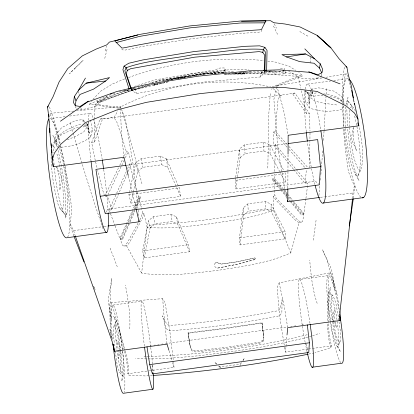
<?xml version="1.0" encoding="UTF-8"?>
<svg xmlns="http://www.w3.org/2000/svg" width="414" height="414" viewBox="0 0 414 414"><rect width="100%" height="100%" fill="white"/><g stroke="black" fill="none" stroke-linecap="round" stroke-linejoin="round"><path stroke-width="0.31" stroke-dasharray="2.07 1.55" d="M129.732 328.876C130.695 314.112 127.895 299.57 125.447 285.091M139.839 219.865C141.852 216.486 143.166 212.335 141.609 208.511M327.738 300.466L327.743 322.356M152.43 370.732L152.456 365.034M287.854 188.189L287.942 172.053M287.947 171.412L288.046 153.987M224.331 74.313C244.141 72.052 264.039 74.924 283.823 73.889L283.838 71.425L280.014 71.824L249.233 71.638M283.823 73.889L285.624 72.983L285.639 70.509M235.633 177.885L235.292 180.406L235.908 188.95L285.432 182.279L285.494 173.647L284.273 171.391M285.174 238.816L285.225 231.654L271.035 204.066L265.333 201.551L247.841 203.911L243.292 207.807L239.489 237.843L240.001 244.933L285.174 238.816L271.16 211.404L271.035 204.066M95.282 160.58L91.649 142.556L94.506 142.173L94.759 119.687M94.765 119.046L94.93 104.276L125.132 92.632L154.795 83.778M310.003 133.049L309.662 160.979L309.072 168.265M267.827 168.043L268.846 113.545L270.373 92.151M283.254 188.96L274.554 178.589L272.774 178.832L272.691 180.131L274.461 179.893C274.824 186.657 272.101 195.061 278.037 200.195L296.874 219.208L299.369 221.314L301.408 222.194L302.665 221.33L303.798 214.649L293.055 201.923M293.422 169.217L273.437 144.719L273.716 131.947L275.672 131.683L287.212 144.558M341.985 101.658L342.43 81.185L343.863 69.459L345.126 66.877M274.554 178.589L274.658 174.082M274.72 171.51L275.341 144.46L273.437 144.719M111.868 338.207L110.238 325.125L109.731 308.72L109.907 303.001L110.978 302.608L162.676 298.66L165.114 302.986L169.776 330.926L173.466 361.717M343.113 103.8L343.636 87.287L344.867 76.823L346.12 73.816L347.579 74.442M328.851 292.6L330.367 287.269C328.499 300.849 331.552 314.552 333.446 327.976C335.495 335.977 336.023 344.784 340.618 351.864L337.462 346.984L338.564 345.24C338.787 327.51 336.447 309.294 330.222 292.646L328.851 292.6C327.464 302.38 329.342 312.291 330.703 321.983M116.505 321.093L115.578 322.697C115.278 340.489 117.167 358.617 122.244 375.695L123.398 375.876C124.749 364.377 122.627 352.79 121.359 341.369C119.806 332.747 119.206 323.406 113.519 316.27C118.725 327.924 119.046 341.126 121.002 353.592C121.633 362.809 123.093 372.134 121.695 381.346L123.398 375.876M131.248 89.201L131.983 90.697L136.636 93.471L198.28 82.562L260.406 76.963L264.101 73.081L264.173 71.177M323.039 95.51L320.555 95.08L313.993 96.188L309.201 94.702L306.639 91.727L304.989 90.775L305.491 101.797L309.387 103.407L308.627 99.024L308.787 94.728L310.935 90.738M343.889 105.027L344.003 102.025L342.093 96.866L334.284 91.199L318.837 87.846L312.042 89.088L311.24 90.169M338.564 345.24C342.932 336.629 339.004 326.423 338.543 317.305C336.422 309.041 336.732 298.991 330.222 292.646M115.578 322.697C110.983 331.122 114.921 341.39 114.988 350.467C116.986 358.819 115.858 369.122 122.244 375.695M309.387 103.407L309.548 99.122L312.839 92.995L312.042 89.088M58.032 150.386C63.301 172.534 66.757 195.465 65.428 218.276L67.42 211.616L67.808 202.399L67.011 189.286L65.184 174.397L63.73 166.288M275.672 131.683L276.329 118.181L277.944 100.866L279.372 96.586L282.032 95.049M324.027 131.15L323.448 140.724M324.064 130.513L326.475 88.353M322.708 150.893L320.84 175.07M90.547 120.039L92.467 130.291L90.562 137.101C81.449 143.875 70.137 146.975 58.897 147.306L56.118 144.745L54.99 140.698L55.393 135.212L61.66 127.641L75.938 120.298L82.883 119.703L85.574 122.477M352.521 198.492L352.925 192.95L354.296 186.01L348.371 171.494L345.431 150.448L343.387 128.785M305.91 198.508L307.845 183.366L305.247 183.718L306.35 169.233M261.979 322.744L263.765 337.426L262.895 340.148L263.061 341.239L259.811 343.232L227.886 348.293L195.77 351.978L192.091 350.932L190.497 348.635L188.049 332.825L225.061 328.136L261.979 322.744L263.765 337.426M307.897 349.09L285.474 352.154L285.939 346.999M285.996 346.358L286.985 335.402M318.909 195.553L319.877 185.312M320.358 180.193L320.539 178.274M73.842 235.897L70.949 227.628L70.24 224.31L71.788 208.739L68.802 187.63L65.034 166.117M56.118 144.745L56.723 139.249L58.902 135.466L64.682 130.896L78.696 124.604L82.489 124.376M345.7 106.786C343.724 122.875 346.482 139.13 349.152 154.986C351.041 163.954 353.608 172.933 359.01 180.478C351.507 164.254 349.452 146.152 347.656 128.537M347.082 105.373L348.008 97.476L345.985 104.318L348.127 101.414L354.596 109.099L355.419 111.511M301.408 222.194L299.089 222.504L290.788 252.866C267.568 263.433 242.092 266.45 217.159 270.482C192.101 273.219 166.78 277.132 141.635 273.085L147.11 227.291L143.994 213.495L142.256 213.733M349.835 110.259L349.152 115.863L349.344 126.348M308.627 99.024L310.759 94.05L311.173 90.723M240.001 244.933L243.748 215.104L243.292 207.807M290.612 200.609L301.563 213.971L303.969 213.645L305.827 199.139M353.277 127.471C352.733 135.295 353.618 143.523 356.682 150.794L351.351 138.938L353.225 127.559M235.908 188.95L237.45 177.456M237.532 176.814L240.104 157.656L239.561 148.905L244.555 144.802L263.702 142.23L269.949 144.828L283.968 170.822M235.716 177.254L239.561 148.905M313.362 240.203L316.073 220.284M339.485 313.579C338.766 299.71 335.521 286.022 330.802 272.992L329.311 272.95C326.812 287.321 329.135 301.946 328.281 316.425C328.468 326.315 328.711 336.303 331.604 345.845L330.734 347.703L315.007 352.744M353.39 198.161L354.368 189.395L354.296 186.01M110.238 325.125L111.133 319.054L110.647 288.894L111.827 278.244L108.67 297.009L108.732 303.628L111.133 319.054L109.731 308.72M303.798 214.649L301.397 214.975L301.563 213.971M260.406 76.963L261.218 72.46L263.821 70.556M120.127 350.347L118.564 358.405L118.388 350.322L116.681 340.36L120.484 348.49L120.246 349.726M144.305 257.886L150.153 227.741L148.564 220.59L153.361 216.651L170.889 214.286L176.369 216.838L188.448 244.746L189.581 251.753L144.305 257.886L142.602 250.946L148.564 220.59M58.514 145.692L56.873 141.738L54.658 141.071L53.453 146.913L53.489 152.683M321.937 77.972L276.749 85.734L273.871 99.474L277.861 147.907L281.903 171.908M130.974 203.083L128.925 194.72L135.787 162.831L141.081 158.681L160.275 156.109L166.247 158.743L179.257 187.946L180.628 196.396L130.974 203.083L133.215 192.526M133.344 191.905L137.696 171.412L135.787 162.831M321.373 76.119L321.952 73.459M264.101 73.081L264.608 70.887M143.994 213.495L142.256 218.509L129.898 241.771L128.164 244.457L126.549 245.833L124.221 246.149L122.865 245.637L120.241 239.452L127.59 223.162M104.747 58.415L107.407 48.071M288.646 71.275L302.36 78.624L316.798 78.448L317.46 75.985M105.089 50.938L106.45 46.083M149.438 84.906L140.103 87.478L97.626 102.491L97.306 102.279L97.575 101.352L118.73 92.886L128.899 89.564M97.626 102.491L97.895 101.57L119.015 93.119L134.995 87.903M263.061 341.239L263.946 338.605L261.943 323.127L225.102 328.633L188.122 333.187L190.383 347.444L191.982 349.83L192.091 350.932M94.506 142.173L102.589 118.735L114.124 117.488L279.807 95.349L294.84 93.046L309.424 113.395L309.998 131.145M91.649 142.556L100.033 119.077L102.589 118.735M67.244 139.854L75.012 136.646L83.638 132.066L86.464 127.983L88.813 121.892M355.269 174.315L357.986 175.764L359.813 170.744L360.371 159.887L359.518 145.035L357.391 128.956L354.389 114.735M357.986 175.764C366.773 160.601 361.262 141.795 359.176 125.54M168.307 81.744L154.044 85.346L154.199 84.182L155.447 83.825M154.044 85.346L154.381 84.44L158.101 83.374M329.311 272.95L279.145 282.829L277.147 287.756L279.662 315.949L284.444 346.549M51.093 153.418C50.896 169.285 53.416 185.084 57.044 200.495C58.038 206.555 61.645 211.109 65.878 215.275L67.42 211.616M110.295 213.158L109.156 210.136L111.77 209.784L127.238 173.792M128.252 171.432L131.543 163.763L128.278 151.441L126.317 151.705L119.02 166.785M120.241 239.452L122.653 239.126L122.265 238.195L134.607 209.722M134.866 209.127L140.263 196.671L138.478 196.909L132.444 210.39M122.653 239.126L129.851 222.639M130.11 222.049L134.995 210.861M136.025 208.506L140.656 197.908L140.263 196.671M109.156 210.136L116.417 193.793M116.676 193.209L126.265 171.608M127.559 168.689L129.634 164.016L131.543 163.763M65.878 215.275L61.919 210.798C65.345 203.874 62.902 195.662 63.026 188.266C61.748 176.292 59.947 164.342 56.599 152.756M122.265 238.195L119.848 238.521L132.18 210.974M127.854 222.582L138.876 198.151L140.656 197.908M105.808 212.594L107.335 209.251L315.447 181.213L318.49 184.049M54.658 141.071L52.159 146.416L54.115 146.923L55.357 149.842M107.93 194.849L123.936 160.704M125.292 157.812L128.278 151.441M104.985 195.786L118.74 167.365M262.046 29.751L261.177 31.48L258.522 32.349L240.503 33.343L191.796 38.74L143.275 46.254L125.489 50.022L122.627 49.887L120.841 48.102M83.064 127.062L87.411 124.35L88.182 122.823M138.017 223.193L127.678 242.071L125.887 244.767L124.221 246.149M114.124 117.488L117.855 110.74M119.103 108.489L119.724 107.366C165.564 83.53 220.062 75.995 270.596 86.888M113.705 326.46L114.528 325.031C119.718 340.08 121.297 356.728 120.505 372.61L119.47 372.419M239.825 366.069L241.672 362.876M242.904 360.744L244.446 358.084L242.92 360.697M343.848 106.227L341.928 109.405C331.164 112.008 319.587 112.008 309.206 107.842L305.491 101.797M92.467 130.291L89.026 132.884L88.518 128.459L87.364 124.324L88.756 122.166M340.303 341.462L339.33 343.015C335.609 336.929 335.009 329.487 333.601 322.615M118.802 108.183L89.486 104.323L91.551 101.363M215.342 262.952C213.179 264.784 215.001 268.277 217.811 268.081L239.276 263.899L256.069 259.154L254.926 257.901L236.958 261.783L221.35 264.039L217.272 262.642L215.342 262.952L217.288 262.699L221.371 264.096L236.994 261.839L254.926 257.901M271.496 89.419L272.195 88.513M350.446 107.894L351.978 105.927M92.933 99.391L100.85 91.07L112.572 83.913L124.935 78.789M54.99 140.698L61.789 134.457L76.326 127.729L78.779 127.486M106.807 96.26L96.012 106.165L81.817 109.819L77.434 109.348M243.748 215.104L248.245 211.228L265.519 208.899L271.16 211.404M240.104 157.656L245.031 153.584L263.93 151.043L270.094 153.63L279.419 171.044M150.153 227.741L154.893 223.829L172.208 221.495L177.627 224.031L189.581 251.753M137.696 171.412L142.913 167.292L161.858 164.751L167.758 167.375L180.628 196.396M163.38 80.947L190.766 74.753L215.197 71.524L220.16 71.234L223.958 70.546L225.511 69.521L224.181 67.943L219.798 68.036L214.436 70.059L190.15 73.982L155.198 82.35M241.698 362.788L239.416 364.284L230.319 365.546L221.216 366.773L218.602 365.95L220.646 367.829M262.895 340.148L259.588 342.207L227.731 347.082L195.734 350.927L191.982 349.83M89.486 104.323L102.574 98.046L110.755 94.739M271.858 87.131L298.111 76.404L300.792 88.239M113.094 93.792L116.013 92.612M316.798 78.448L321.259 76.652M273.488 87.375L302.8 75.86L298.784 72.383M97.306 102.279L139.854 87.23L148.569 84.803M128.495 77.553C171.256 62.064 217.412 56.263 262.688 60.444L263.941 60.604M312.466 335.764L319.727 333.249M166.594 80.471L190.481 75.679L214.54 72.548L217.278 71.653L217.174 69.164M134.203 86.485L155.705 79.747L194.564 73.195L233.62 69.361L248.928 69.976M131.461 88.632L131.921 90.257L145.029 86.36L155.617 83.871M151.638 82.872L161.512 79.99L184.83 77.107L184.665 76.844L161.346 79.778L148.957 83.359M167.877 80.264L176.576 77.77L198.363 74.753L220.481 72.202L228.124 72.46M171.132 79.643C188.479 75.545 206.586 73.671 224.341 72.569M134.886 87.913L131.812 88.767L132.278 90.387L168.467 81.749M153.863 85.087L165.046 82.262M311.261 336.184C273.675 346.394 234.955 351.491 196.339 355.968C176.126 357.763 155.762 359.885 135.466 358.41M239.458 72.662L274.746 72.714L280.397 71.094L282.25 71.192M307.24 334.735C255.526 347.465 202.353 354.782 149.123 356.459M156.238 83.726L158.107 83.286M176.783 78.898L190.481 75.679M233.501 71.669L203.419 73.309L189.964 76.202L203.388 73.614L224.052 72.724M308.699 354.074L313.745 353.013M310.759 94.05L316.86 92.772M118.797 91.872L129.365 89.828L124.945 90.418M217.795 268.018L239.24 263.842L256.069 259.154M179.976 78.37L194.559 75.69L199.051 75.312M325.756 77.314L346.12 73.816M161.641 81.16L167.385 80.269M168.022 80.171L170.573 79.778M171.21 79.679L180.778 78.194M181.415 78.096L183.966 77.703M261.218 72.46L271.812 70.929M142.602 250.946L188.448 244.746M239.489 237.843L285.225 231.654M302.199 324.881A44.412 3.969 81.6 0 1 299.524 279.517L328.592 275.569M113.12 305.066L142.173 301.123M150.091 345.721L151.369 345.545M153.925 345.198L155.203 345.022M157.76 344.676L159.038 344.5M161.595 344.153L162.873 343.977M165.429 343.625L287.471 326.977M290.669 326.542L291.948 326.367M294.504 326.015L295.782 325.844M302.168 324.969L303.446 324.799M110.978 302.608C116.52 316.068 118.218 330.682 122.854 344.438C125.313 354.042 127.802 363.735 127.735 373.723L148.667 370.861M149.299 370.773L174.04 367.389L173.528 362.348M308.539 349.002L311.742 348.562M312.384 348.474L331.604 345.845M307.571 84.078L330.46 81.02M333.643 80.595L347.631 78.727M65.158 116.655L50.534 118.611A60.258 8.233 82 0 1 60.118 143.26M69.609 116.065L90.588 113.26M294.84 93.046L292.294 93.383L306.577 113.778L309.424 113.395M126.679 165.233L286.928 143.72M105.239 196.293L107.386 196.003L111.77 209.784M128.925 194.72L179.257 187.946M235.292 180.406L285.494 173.647M290.788 252.866L273.426 210.24L273.204 196.076L274.943 195.838M70.24 224.31L73.651 230.629L103.531 226.598M104.168 226.515L107.345 226.085M320.353 197.343L324.183 196.826M324.824 196.738L352.925 192.95M271.046 70.939L266.611 71.529L275.367 70.882M123.605 90.682L134.84 89.31L136.636 93.471M100.033 119.077L111.894 117.788L114.657 118.601L116.96 122.389L122.523 138.778L126.317 151.705M73.79 111.081L49.52 113.405L51.082 116.049L54.498 125.928L59.487 143.663M76.347 110.833L120.417 106.61L125.416 119.32L133.634 167.272L136.341 191.496M202.26 75.043L203.543 74.934M244.752 72.015L246.035 71.922M249.244 71.679L250.527 71.581M152.512 375.488L145.433 375.943L128.997 375.291L127.735 373.723M234.412 73.273L250.403 72.471M144.025 356.63L145.935 356.568M146.572 356.547L148.486 356.48M244.57 73.697L224.667 74.101L244.586 73.977L244.043 72.999L239.587 72.848M203.419 73.309L218.866 73.035M222.727 72.962L224.015 72.942M229.154 73.956L244.586 73.977L244.043 72.999M234.314 73.055L265.628 73.915L298.111 76.404M235.152 72.957L244.058 73.278M280.418 68.615L284.749 68.843L284.728 71.322L285.624 72.983M333.053 295.865L331.831 295.793C330.543 304.513 332.282 313.362 333.503 322.009M312.839 92.995L307.55 92.41L304.989 90.775L309.201 94.702M270.606 70.897L289.065 73.169L302.8 75.86M94.93 104.276L119.724 107.366M267.692 61.096L275.822 62.162L288.775 66.017L295.679 70.339M336.691 104.965L324.141 103.314L314.775 101.151L311.085 97.947L306.639 91.727M323.748 93.869C330.388 94.853 339.439 95.815 342.44 102.817M329.865 96.695L336.07 97.771L344.003 102.025M131.921 90.257L132.278 90.387M132.677 88.508L134.84 89.31M299.089 222.504L297.102 221.619L294.659 219.503L276.236 200.438L273.204 196.076M360.527 170.428L358.131 169.243C351.978 156.068 350.793 141.252 349.354 126.963M299.798 31.526L308.906 36.753M97.575 101.352L97.895 101.57M216.92 364.299L214.649 362.157L216.843 364.263M218.737 366.012L221.464 368.584M273.183 88.498L279.807 95.349M86.024 122.937L87.364 124.324M84.508 125.069L87.871 128.764L89.026 132.884M288.925 146.463L307.737 167.442M59.704 208.33L61.919 210.798M273.716 131.947L287.28 147.441M288.972 149.376L305.925 168.746M184.665 76.844L185.405 77.77M274.461 179.893L281.898 188.706M283.554 190.663L287.269 195.066M288.925 197.028L292.641 201.432M283.668 189.452L287.399 193.897M287.813 194.389L292.781 200.314M293.195 200.811L303.969 213.645M275.341 144.46L295.917 169.083M296.326 169.58L307.845 183.366M348.127 101.414L351.098 105.011L352.951 110.481M85.403 124.697L88.518 128.459M272.691 180.131L280.48 189.591M280.894 190.088L287.042 197.556M288.682 199.543L289.914 201.038M290.323 201.535L301.397 214.975M272.774 178.832L280.883 188.732M281.287 189.224L287.373 196.65M287.777 197.142L290.209 200.112M293.831 169.719L305.247 183.718M154.199 84.182L154.381 84.44M49.028 107.055L50.084 108.654L53.96 119.713L59.305 139.482M56.873 141.738L52.889 135.409L56.283 143.534L57.235 147.27M337.462 346.984C333.146 339.661 332.426 330.817 330.802 322.599M75.157 106.393L76.533 108.799M126.549 245.833L141.635 273.085M279.719 171.608L285.432 182.279M80.642 107.588L81.817 109.819M214.54 72.548L215.301 74.002M274.291 23.805L276.449 28.178M273.468 26.02L278.048 35.381M333.213 320.705L332.644 319.546L334.227 309.739L334.108 314.128L335.035 321.197M333.498 321.29L336.618 327.681L335.123 321.756M56.677 166.904L61.867 177.808L59.839 190.212C60.201 182.367 59.166 174.315 56.63 166.889M336.98 294.256L334.584 288.651L326.858 259.557L322.439 249.689L330.419 266.895L332.458 273.235L334.584 288.651L332.784 278.405M93.662 286.1L95.085 289.603L93.657 286.069M110.093 248.131L117.271 266.761M110.522 213.759L114.844 225.237M115.071 225.837L119.848 238.521M84.44 122.663L83.669 120.577L82.883 119.703L83.245 123.682M131.367 88.881L131.983 90.697M102.946 228.492L93.745 201.22L84.28 170.941L73.2 133.142M63.389 212.501C58.022 197.82 55.781 182.191 54.275 166.697M122.12 111.956L128.449 132.335L142.266 184.929M306.024 344.05L307.985 350.094M104.514 195.791L102.279 188.867L97.714 170.418M73.651 230.629L75.094 235.333M350.937 87.996L348.397 78.846M169.078 350.865L172.384 361.883M172.571 362.493L174.04 367.389M70.111 122.611L73.019 132.521M276.749 85.734L283.543 109.855L288.149 135.274M317.176 303.348C312.316 289.412 310.997 274.689 309.708 260.09M119.051 328.887L124.971 350.363M125.137 350.958L126.777 356.904L128.376 365.464L128.997 375.291M129.634 164.016L138.478 196.909M138.876 198.151L141.448 207.9M59.683 148.517L62.607 160.052L63.616 165.667M60.113 146.158L64.817 164.855M95.587 161.812L97.104 167.96M274.746 72.714L275.108 74.215M128.387 176.079L136.04 208.646M287.218 199.3L284.563 187.702L282.012 172.54M301.356 90.728L306.577 113.778M330.734 347.703L328.587 338.109L327.769 329.466L327.743 323.003M87.825 124.666L90.562 137.101M279.145 282.829L284.434 307.39L287.58 327.039M141.081 158.681L142.913 167.292M153.361 216.651L154.893 223.829M111.159 336.391L109.933 329.021L111.464 337.7M347.693 75.074L348.277 78.22M284.558 347.175L285.474 352.154M160.275 156.109L161.858 164.751M170.889 214.286L172.208 221.495M166.247 158.743L167.758 167.375M176.369 216.838L177.627 224.031M188.049 332.825L190.383 347.444M78.712 91.256L79.172 95.029M166.982 343.496L164.663 323.701L162.676 298.66M136.408 192.132L138.778 216.801M123.972 157.294L121.323 131.559L120.49 108.53M347.413 126.042L346.803 107.8M310.345 57.204L311.012 64.123M53.582 159.085L54.218 166.066M247.841 203.911L248.245 211.228M244.555 144.802L245.031 153.584M225.511 69.521L225.625 72.005L224.29 70.437L224.181 67.943M223.958 70.546L224.067 73.024M120.417 106.61L120.464 107.888M265.333 201.551L265.519 208.899M263.702 142.23L263.93 151.043M309.01 95.096L309.206 107.842M269.949 144.828L270.094 153.63M49.732 120.676L49.768 124.459M343.051 105.705L343.258 126.865M360.91 197.183A60.04 9.895 82.7 0 1 343.93 127.538M343.874 126.896A60.04 9.895 82.7 0 1 342.657 104.085M342.652 103.438A60.04 9.895 82.7 0 1 348.495 78.924M314.914 184.541A60.071 7.468 82.6 0 1 311.576 168.917M311.245 167.132A60.071 7.468 82.6 0 1 307.416 141.893M306.288 131.937A60.071 7.468 82.6 0 1 304.952 90.676M305.17 89.103A60.071 7.468 82.6 0 1 311.965 91.013M312.166 91.572A60.071 7.468 82.6 0 1 320.736 129.944M60.692 145.723A60.258 8.233 82 0 1 67.601 237.093M91.033 161.181A60.227 5.775 82.1 0 1 88.301 122.466M88.363 120.288A60.227 5.775 82.1 0 1 102.227 159.649M103.702 169.455A60.227 5.775 82.1 0 1 108.085 211.435M112.556 339.521A44.515 4.373 83.1 0 1 113.069 305.03A44.515 4.373 83.1 0 1 122.037 346.094A44.515 4.373 83.1 0 1 124.086 392.317M144.408 346.213A44.495 3.069 82.9 0 1 141.893 300.942A44.495 3.069 82.9 0 1 150.66 346.772M150.737 347.403A44.495 3.069 82.9 0 1 153.247 373.324M340.743 362.659A44.396 5.263 81.4 0 1 330.341 322.32M330.149 321.067A44.396 5.263 81.4 0 1 328.178 275.765A44.396 5.263 81.4 0 1 339.475 312.684M307.095 351.843A44.412 3.969 81.6 0 1 305.284 343.087M305.165 342.476A44.412 3.969 81.6 0 1 302.386 326.134M299.524 279.517A44.412 3.969 81.6 0 1 310.076 323.857M282.125 299.55L281.862 312.798L279.569 315.789C243.147 323.122 206.203 328.157 169.145 330.838L166.138 328.566L162.345 315.851L166.568 323.712L169.559 325.518C205.877 322.573 242.055 317.641 277.846 310.764L280.221 308.233L282.125 299.55M75.462 67.792L69.547 73.645L83.116 60.325L75.462 67.792M150.779 225.097L147.11 227.291C168.426 229.34 189.705 226.034 210.85 223.715C231.912 220.341 253.352 217.847 273.426 210.24L269.235 209.111C230.2 217.314 190.59 222.685 150.779 225.097"/><path stroke-width="0.62" d="M307.354 324.912L309.351 342.797L308.772 352.516L152.414 373.899L152.419 372.631M319.711 197.431L287.777 201.737L287.849 188.831M288.046 153.987L288.149 135.274L358.441 125.846L357.975 119.051L354.415 103.127M287.042 334.76L287.683 327.676L339.997 320.534L340.148 310.334L352.474 199.108M266.626 70.887L267.046 50.482L264.913 47.377L259.635 45.835L245.259 46.306L193.923 51.59L142.871 59.921L128.785 63.238L124.06 66.111L122.917 69.661L128.971 88.601M265.736 70.659L264.856 69.795L265.441 52.029L263.361 49.452C240.255 47.682 217.303 53.168 194.295 54.405C171.696 59.238 148.031 59.947 126.12 67.715L124.852 70.737L130.508 87.701L129.934 88.762M264.199 70.54L264.769 55.305L262.786 52.376L259.138 51.61L194.611 57.179L130.669 68.708L127.336 70.401L126.244 73.744L131.166 88.275M288.211 143.549L317.693 139.59L320.462 166.619L319.36 184.856L105.301 213.707L100.209 196.257L95.913 169.362L126.037 165.315M85.434 78.08L78.593 90.174L74.349 96.56L73.521 102.615L75.281 105.694L80.052 106.476L88.327 101.125M75.239 105.813L75.995 100.581L80.042 94.444L93.574 89.119L105.684 80.994L109.544 77.584L86.2 83.162L78.593 90.174M349.323 226.028L353.297 198.792M321.709 72.926L319.53 68.103L320.203 63.787L314.495 58.741L304.823 48.878M265.69 21.859L265.85 20.876L240.803 21.011L189.798 25.937L139.156 34.497L114.761 40.929L121.902 48.05L123.791 47.869C168.555 38.631 214.085 32.566 259.707 29.818L261.488 29.508L265.85 20.876M262.786 52.376L263.361 49.452L264.913 47.377M128.242 175.453L123.972 157.294L53.277 166.775L52.226 160.037L54.317 153.268L60.905 144.119L86.06 122.311L116.707 110.02L146.297 102.361L200.241 93.605L254.46 87.923L284.77 87.577L317.072 91.437L346.145 105.937L354.477 113.058L357.975 119.051M51.481 147.87C49.416 134.364 49.649 120.629 47.491 107.174L53.039 96.752L59.083 81.956L67.792 68.553L82.329 55.88L96.214 49.064L106.791 44.872L109.374 42.093L137.702 35.014M47.491 107.174L48.319 105.989M263.821 70.556L264.856 69.795M60.454 121.219L87.442 102.02L116.738 91.52L145.609 84.704L197.597 76.243L249.854 70.81L279.29 69.847L309.869 72.347L340.049 83.866M110.46 94.118L112.147 93.476M116.111 42.585L139.808 36.344L190.005 27.857L240.565 22.977L264.888 22.837M308.068 354.208C257.006 364.724 205.163 371.824 153.159 375.446M305.548 53.955L281.939 54.627L286.472 56.92L305.548 53.955L314.495 58.741M312.094 367.254L341.384 363.244A44.396 5.263 81.4 0 0 339.687 313.957M152.844 389.253L123.284 393.3A44.515 4.373 83.1 0 1 113.012 343.946M75.276 235.923L112.116 341.415L114.528 351.3L167.054 344.132L168.896 350.254M146.996 346.792L149.713 364.615L309.351 342.797M100.209 196.257L320.462 166.619M107.982 225.997L139.135 221.795L139.047 220.548M323.396 203.01L363.383 197.613M106.807 232.357L66.83 237.755A60.258 8.233 82 0 1 50.72 184.095A60.258 8.233 82 0 1 48.857 119.097M86.2 83.162L105.684 80.994M241.497 21.243L270.565 20.7L273.752 22.708L284.987 24.002L300.046 26.957L317.16 35.397L330.9 47.864L338.968 58.643L346.922 67.234L348.153 74.168L351.269 85.827L353.38 97.844M282.829 70.437L283.999 70.561M308.689 71.731L317.786 74.748L321.947 72.781L322.687 69.376L320.203 63.787M286.472 56.92L299.788 61.639L314.076 63.244L319.53 68.103M130.508 87.701L131.595 88.104M345.892 66.654L346.922 67.234M124.06 66.111L126.12 67.715L127.336 70.401M74.349 96.56L75.995 100.581M74.07 236.487L83.928 261.938M351.667 90.412L353.996 101.999M149.713 364.615L152.414 373.899M136.19 209.272L139.135 221.795M287.497 200.516L287.777 201.737M113.136 344.443L114.528 351.3M357.856 122.741L358.441 125.846M354.208 103.164L354.42 104.328M48.692 114.342L49.111 116.877M51.662 149.759L51.962 152.911M52.262 156.062L52.381 157.32M52.982 163.623L53.277 166.775M339.671 316.11L339.997 320.534M51.139 143.72L52.226 160.037M49.809 128.242L49.856 132.656M348.95 79.183A60.04 9.895 82.7 0 1 365.536 142.359A60.04 9.895 82.7 0 1 362.369 197.861M320.834 130.56A60.071 7.468 82.6 0 1 325.461 195.874A60.071 7.468 82.6 0 1 315.199 185.684M307.338 141.277A60.071 7.468 82.6 0 1 306.355 132.578M108.157 212.812A60.227 5.775 82.1 0 1 103.086 226.22A60.227 5.775 82.1 0 1 91.106 161.802M102.32 160.259A60.227 5.775 82.1 0 1 103.614 168.84M153.283 373.894A44.495 3.069 82.9 0 1 151.56 386.899A44.495 3.069 82.9 0 1 144.574 347.496M310.169 324.498A44.412 3.969 81.6 0 1 313.419 364.75A44.412 3.969 81.6 0 1 307.229 352.459M328.933 46.037L317.16 35.397L330.9 47.864L328.933 46.037"/></g></svg>
